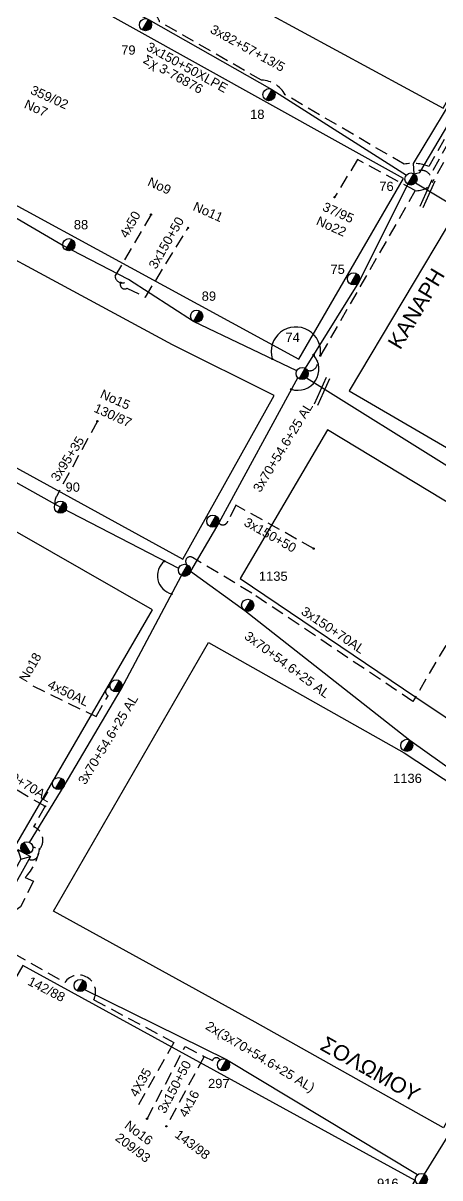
# Model space of a CAD drawing. Header units: millimetres. Extents: x 1421 to 11257, y 848 to 1896.
# Drawn here: x 10677.4 to 10758.4, y 1222.8 to 1447.4 of the extents above; entities that cross this region are included whole.
import ezdxf
from ezdxf.enums import TextEntityAlignment as Align

# ---------------------------------------------------------------- set-up
doc = ezdxf.new("R2010")
doc.units = ezdxf.units.MM
doc.linetypes.add('DASHED', pattern=[19.05, 12.7, -6.35])
for name, color, linetype, lineweight in [('3x150+50', 7, 'Continuous', 30), ('3x150+50 XLPE', 7, 'SYN_LINE', 30), ('3x150+70AL', 7, 'DASHED', 30), ('3x70+54.6+25 AL', 7, 'SYN_LINE', 30), ('3x82+57+13_5', 7, 'Continuous', 30), ('3x95+35', 7, 'Continuous', 30), ('4x16', 7, 'Continuous', 30), ('4X35', 7, 'DASHED', 30), ('4x50', 7, 'Continuous', 30), ('Άγνωστα', 7, 'Continuous', 30), ('Υπόγεια καλώδια Παροχών ΧΤ   4x50AL', 7, 'DASHED', 30)]:
    doc.layers.add(name, color=color, linetype=linetype, lineweight=lineweight)
for name, color, linetype in [('TEXT ΚΑΛΩΔΙΩΝ', 7, 'Continuous'), ('Στύλος ΦΜ', 7, 'Continuous'), ('Στύλος ΦΜ @ 1', 7, 'Continuous'), ('Συνδέσεις', 7, 'Continuous'), ('Τομή', 7, 'Continuous'), ('Υποσταθμός εναέριος 2 στύλων', 7, 'Continuous'), ('Υποσταθμός πόλεως', 7, 'Continuous'), ('Υπόβαθρο ΔΕΗ', 7, 'Continuous')]:
    doc.layers.add(name, color=color, linetype=linetype)
doc.styles.add('arial', font='ARIAL.TTF', dxfattribs={"height": 3})
doc.styles.get("Standard").update_dxf_attribs({"font": 'ARIAL.TTF', "height": 1.8})
doc.linetypes.add('SYN_LINE', pattern='A,0.5,-0.0001,["/\\/\\/\\/",Standard,S=0.1,R=0,X=0,Y=-0.05],-0.25', length=0.7501)

# ---------------------------------------------------------------- blocks, each defined once
blk = doc.blocks.new('ΥΠΑΡΧΩΝ ΤΣΙΜΕΝΤΕΝΙΟΣ ΣΤΥΛΟΣ')
at = {"layer": 'Στύλος ΦΜ'}
blk.add_hatch(color=7, dxfattribs=at).paths.add_polyline_path([(-1.29, -2.28, 0.574793), (2.62, 0, 0.268822), (1.3, 2.27)])
at = {"layer": 'Στύλος ΦΜ', "color": 7}
blk.add_line((-1.29, -2.28), (1.3, 2.27), dxfattribs=at)
blk.add_circle((0, 0), 2.62, dxfattribs=at)
at = {"layer": 'Στύλος ΦΜ', "flags": 4}
for tag, p in [('ΑΡΙΘΜΟΣ', (-4.68, 8.05)), ('ΤΥΠΟΣ', (-4.91, 3.03))]:
    blk.add_attdef(tag, p, '', height=4, dxfattribs=at)
blk = doc.blocks.new('ΤΟΜΗ')
at = {"layer": 'Τομή', "ltscale": 40}
for p, q in [((11.33, -0.65), (-11.4, -0.65)), ((11.33, -3.42), (-11.4, -3.42))]:
    blk.add_line(p, q, dxfattribs=at)
blk = doc.blocks.new('_ΣΥΝΔΕΣΗ')
at = {"layer": 'Συνδέσεις', "linetype": 'SYN_LINE', "ltscale": 40}
blk.add_hatch(color=256, dxfattribs=at).paths.add_polyline_path([(0.5, -0.01, 1), (-0.5, -0.01, 1)])
at = {"layer": 'Συνδέσεις'}
blk.add_circle((0, -0.01), 0.5, dxfattribs=at)
blk = doc.blocks.new('ΥΠΟΣΤΑΘΜΟΣ ΕΝΑΕΡΙΟΣ ΕΠΙ 2 ΣΤΥΛΩΝ')
at = {"layer": 'Υποσταθμός εναέριος 2 στύλων', "linetype": 'Continuous'}
for points in [[(-11.97, -2.11, 0.574793), (-8.45, -0.07, 0.268822), (-9.64, 1.98)], [(9.68, -2.15, 0.574793), (13.19, -0.1, 0.268822), (12.01, 1.95)]]:
    blk.add_hatch(color=256, dxfattribs=at).paths.add_polyline_path(points)
for p, q in [((-11.97, -2.11), (-9.64, 1.98)), ((9.68, -2.15), (12.01, 1.95))]:
    blk.add_line(p, q, dxfattribs=at)
for centre in [(-10.81, -0.07), (10.84, -0.1)]:
    blk.add_circle(centre, 2.36, dxfattribs=at)
at = {"layer": 'Υποσταθμός πόλεως', "linetype": 'Continuous', "ltscale": 40}
blk.add_lwpolyline([(-8.57, 2.82), (8.57, 2.82), (8.57, -2.82), (-8.57, -2.82)], close=True, dxfattribs=at)
for points in [[(-5.75, 0), (-8.57, 2.82)], [(-8.57, -2.82), (-5.75, 0)], [(-5.75, 0), (5.75, 0)], [(5.75, 0), (8.57, 2.82)], [(8.57, -2.82), (5.75, 0)]]:
    blk.add_lwpolyline(points, dxfattribs=at)
at = {"layer": 'Υποσταθμός εναέριος 2 στύλων', "ltscale": 40, "flags": 1}
for tag, p in [('ΜΕΤΑΣΧΗΜΑΤΙΣΜΟΣ', (14.09, 2.51)), ('ΙΣΧΥΣ', (14.07, -0.28)), ('ΑΡΙΘΜΟΣ', (14.19, -3))]:
    blk.add_attdef(tag, p, '', height=1.8, dxfattribs=at)

msp = doc.modelspace()

# ---------------------------------------------------------------- linework, layer by layer
at = {"layer": '3x150+50', "color": 62, "linetype": 'DASHED', "lineweight": -3, "ltscale": 0.2}
for points in [[(10696.34, 1396.94, 0.755025), (10697.56, 1395.88), (10701.16, 1394.15), (10709.46, 1407.63)], [(10701.48, 1234.34), (10708.88, 1248.41), (10712.57, 1246.44), (10714.19, 1245.64, -0.689188), (10715.64, 1245.78, 2.101879)]]:
    msp.add_lwpolyline(points, format="xyb", dxfattribs=at)
at = {"layer": '3x150+50', "color": 6, "linetype": 'DASHED', "lineweight": -3, "ltscale": 0.2}
msp.add_lwpolyline([(10733.88, 1345.24), (10718.76, 1353.69), (10717.18, 1350.54, -0.603407), (10715.41, 1350.25, -2.136792)], format="xyb", dxfattribs=at)
at = {"layer": '3x150+50 XLPE', "color": 1, "linetype": 'DASHED', "lineweight": -3, "ltscale": 0.2}
msp.add_lwpolyline([(10778.1, 1458.1, -0.453348), (10776.2, 1454.66), (10756.28, 1419.55, 0.143017), (10751.48, 1420.01), (10728.34, 1433.52, 0.269927), (10723.76, 1436.34), (10703.92, 1447.71, 0.417029), (10699.49, 1449.88), (10680.14, 1459.33, 0.595358), (10678.16, 1460.46, -8.55147)], format="xyb", dxfattribs=at)
at = {"layer": '3x150+50 XLPE', "color": 62, "linetype": 'DASHED', "lineweight": -3, "ltscale": 0.2}
msp.add_lwpolyline([(10753.66, 1414.86), (10734.56, 1381.69, -0.593716), (10732.67, 1379.91, -8.643208)], format="xyb", dxfattribs=at)
msp.add_arc((10679.06, 1285.95), 1.26, 243.6061, 81.536, dxfattribs=at)
at = {"layer": '3x150+70AL', "color": 62, "linetype": 'DASHED', "lineweight": -3, "ltscale": 0.2}
for points in [[(10778.94, 1459.63, -0.816436), (10778.05, 1453.42), (10757.06, 1416.66, -0.290667), (10753.66, 1414.86), (10742.41, 1420.9), (10737.93, 1413.56)], [(10669.63, 1302.22), (10681.62, 1295.11), (10679.38, 1291.15, -0.52744), (10680.55, 1286.77, 7.914544)]]:
    msp.add_lwpolyline(points, format="xyb", dxfattribs=at)
at = {"layer": '3x150+70AL', "color": 27, "linetype": 'DASHED', "lineweight": -3, "ltscale": 0.2}
msp.add_lwpolyline([(10778.59, 1459, -0.790161), (10776.94, 1454.22), (10756.52, 1417.85, 0.517626), (10753.39, 1418.14, -1.574723)], format="xyb", dxfattribs=at)
at = {"layer": '3x150+70AL', "color": 6, "linetype": 'DASHED', "lineweight": -3, "ltscale": 0.2}
msp.add_lwpolyline([(10761.54, 1329.69), (10753.18, 1315.51), (10721.83, 1336.59), (10710.29, 1343.51, 0.962311), (10709.34, 1342.04, 0.938074)], format="xyb", dxfattribs=at)
at = {"layer": '3x70+54.6+25 AL', "color": 6, "linetype": 'SYN_LINE', "lineweight": -3, "ltscale": 15}
for points in [[(10764.39, 1437.51), (10763.03, 1436.37), (10753.25, 1420.16), (10753.39, 1418.14)], [(10753.39, 1418.14), (10754.55, 1418.39), (10764.75, 1435.7), (10764.39, 1437.51)], [(10752.23, 1416.1), (10742.59, 1396.99), (10732.25, 1380.32)], [(10730.77, 1378.53), (10715.41, 1350.25), (10709.92, 1340.86), (10720.47, 1333.19), (10752.58, 1307.98), (10787.4, 1283.19)]]:
    msp.add_lwpolyline(points, dxfattribs=at)
at = {"layer": '3x70+54.6+25 AL', "color": 62, "linetype": 'SYN_LINE', "lineweight": -3, "ltscale": 15}
for points in [[(10730.61, 1379.83), (10710.53, 1389.42), (10697.89, 1397.6), (10684.93, 1404.24), (10660.21, 1418.74)], [(10678.63, 1288.08), (10685.33, 1299.12), (10696.41, 1317.87), (10708.17, 1340)], [(10689.33, 1259.47), (10716.93, 1245.86), (10754.11, 1223.47)]]:
    msp.add_lwpolyline(points, dxfattribs=at)
at = {"layer": '3x70+54.6+25 AL', "color": 2, "linetype": 'SYN_LINE', "lineweight": -3, "ltscale": 15}
msp.add_lwpolyline([(10753.71, 1416.36), (10778.02, 1401.82), (10804.34, 1382.01), (10846.03, 1358.96)], dxfattribs=at)
at = {"layer": '3x70+54.6+25 AL', "color": 206, "linetype": 'SYN_LINE', "lineweight": -3, "ltscale": 15}
msp.add_lwpolyline([(10732.46, 1378.43), (10761.33, 1360.4), (10788.78, 1344.4), (10814.15, 1330.49)], dxfattribs=at)
at = {"layer": '3x70+54.6+25 AL', "color": 5, "linetype": 'SYN_LINE', "lineweight": -3, "ltscale": 15}
msp.add_lwpolyline([(10755.42, 1223.56), (10775.13, 1255.48), (10787.69, 1281.38)], dxfattribs=at)
at = {"layer": '3x82+57+13_5', "color": 27, "linetype": 'Continuous', "lineweight": -3, "ltscale": 0.2}
msp.add_lwpolyline([(10677.81, 1459.83), (10701.75, 1448.16), (10725.77, 1434.55), (10751.91, 1417.89)], dxfattribs=at)
msp.add_lwpolyline([(10677.81, 1459.83), (10701.75, 1448.16), (10725.77, 1434.55), (10751.91, 1417.89)], dxfattribs=at)
at = {"layer": '3x82+57+13_5', "color": 62, "linetype": 'Continuous', "lineweight": -3, "ltscale": 0.2}
msp.add_lwpolyline([(10707.62, 1341.34), (10684.69, 1353.23), (10662.24, 1365.74), (10637.06, 1380.09)], dxfattribs=at)
at = {"layer": '3x95+35', "color": 62, "linetype": 'DASHED', "lineweight": -3, "ltscale": 0.2}
msp.add_lwpolyline([(10691.8, 1370.01), (10683.83, 1355.4, 0.171426), (10683.58, 1353.84, 2.529869)], format="xyb", dxfattribs=at)
at = {"layer": '4x16', "color": 62, "linetype": 'DASHED', "lineweight": -3, "ltscale": 0.2}
msp.add_lwpolyline([(10712.57, 1246.44), (10705.22, 1232.87)], dxfattribs=at)
at = {"layer": '4X35', "color": 62, "linetype": 'DASHED', "lineweight": -3, "ltscale": 0.2}
msp.add_lwpolyline([(10680.55, 1286.77, -0.149222), (10677.79, 1281.29), (10679.36, 1280.58), (10676.88, 1275.58), (10675.47, 1274.57), (10672.23, 1268.39), (10685.48, 1260.84, -0.944022), (10691.1, 1257.5), (10706.69, 1249.19), (10699.18, 1235.98)], format="xyb", dxfattribs=at)
at = {"layer": '4x50', "color": 62, "linetype": 'DASHED', "lineweight": -3, "ltscale": 0.2}
msp.add_lwpolyline([(10702.24, 1410.2), (10695.23, 1398.21, 0.720877), (10697.89, 1397.6, 2.374624)], format="xyb", dxfattribs=at)
at = {"layer": 'Υπόβαθρο ΔΕΗ', "lineweight": -3, "ltscale": 0.1}
for points in [[(10778.1, 1465.25), (10617.43, 1555.11), (10594.84, 1521.09), (10636.9, 1497.86), (10724.37, 1449.7), (10759.09, 1430.89)], [(10761.7, 1410.96), (10740.8, 1375.94), (10815.75, 1332.32), (10829.36, 1359.14)], [(10810.37, 1323.1), (10781.81, 1341), (10736.59, 1368.31), (10719.6, 1339.44), (10753.74, 1316.36), (10793.14, 1289.93)], [(10702.54, 1333.32), (10643.28, 1367.21), (10640.46, 1367.13), (10610.22, 1315.39), (10672.12, 1281.05)], [(10713.44, 1327), (10751.48, 1305.49), (10786.95, 1282.17), (10759.13, 1232.58), (10722.49, 1253.15), (10683.25, 1274.72)], [(10753.65, 1222.36), (10677.33, 1264.15), (10650.34, 1217.71), (10725.29, 1173.86)]]:
    msp.add_lwpolyline(points, close=True, dxfattribs=at)
for points in [[(10602.8, 1452.35), (10638.54, 1432.38), (10730.98, 1382.06), (10751.34, 1417.21), (10685.5, 1453.91), (10619.26, 1491.07), (10587.23, 1509.25), (10564.51, 1473.74), (10602.46, 1452.54)], [(10604.39, 1400.63), (10620.33, 1391.69), (10663.34, 1367.91), (10708.41, 1343.18), (10726.22, 1374.99), (10706.45, 1384.9), (10647.57, 1416.61), (10604.2, 1440.07)]]:
    msp.add_lwpolyline(points, dxfattribs=at)
at = {"layer": 'Υπόβαθρο ΔΕΗ', "lineweight": -3}
for centre, radius, start, end in [((10730.42, 1383.52), 4.82, 350.9628, 196.9084), ((10730.78, 1380.15), 4.13, 252.1446, 41.9036), ((10730.78, 1380.15), 4.13, 252.1446, 41.9036), ((10707.09, 1339.96), 3.61, 128.5284, 257.2326)]:
    msp.add_arc(centre, radius, start, end, dxfattribs=at)
at = {"layer": 'Υπόγεια καλώδια Παροχών ΧΤ   4x50AL', "color": 62, "linetype": 'DASHED', "lineweight": -3, "ltscale": 0.2}
msp.add_lwpolyline([(10679.25, 1318.52), (10691.55, 1312.56), (10693.89, 1316.6, -0.796322), (10694.33, 1318.3, 1.91106)], format="xyb", dxfattribs=at)

# ---------------------------------------------------------------- block references
at = {"layer": 'Στύλος ΦΜ @ 1', "color": 1, "lineweight": -3, "ltscale": 40}
ref = msp.add_blockref('ΥΠΑΡΧΩΝ ΤΣΙΜΕΝΤΕΝΙΟΣ ΣΤΥΛΟΣ', (10701.16, 1447.13), dxfattribs=dict(at, xscale=0.4499999999998181, yscale=0.4499999999998181, zscale=0.4499999999998181))
ref.add_attrib('ΑΡΙΘΜΟΣ', '79', (10696.44, 1441.3), dxfattribs={"layer": 'Στύλος ΦΜ', "height": 1.8, "flags": 4})
ref = msp.add_blockref('ΥΠΑΡΧΩΝ ΤΣΙΜΕΝΤΕΝΙΟΣ ΣΤΥΛΟΣ', (10725.19, 1433.53), dxfattribs=dict(at, xscale=0.4499999999998181, yscale=0.4499999999998181, zscale=0.4499999999998181))
ref.add_attrib('ΑΡΙΘΜΟΣ', '18', (10721.52, 1428.81), dxfattribs={"layer": 'Στύλος ΦΜ', "height": 1.8, "flags": 4})
ref = msp.add_blockref('ΥΠΑΡΧΩΝ ΤΣΙΜΕΝΤΕΝΙΟΣ ΣΤΥΛΟΣ', (10752.81, 1417.12), dxfattribs=dict(at, xscale=0.4499999999998181, yscale=0.4499999999998181, zscale=0.4499999999998181))
ref.add_attrib('ΑΡΙΘΜΟΣ', '76', (10746.65, 1414.79), dxfattribs={"layer": 'Στύλος ΦΜ', "height": 1.8, "flags": 4})
ref = msp.add_blockref('ΥΠΑΡΧΩΝ ΤΣΙΜΕΝΤΕΝΙΟΣ ΣΤΥΛΟΣ', (10686.24, 1404.34), dxfattribs=dict(at, xscale=0.4499999999998181, yscale=0.4499999999998181, zscale=0.4499999999998181))
ref.add_attrib('ΑΡΙΘΜΟΣ', '88', (10687.22, 1407.34), dxfattribs={"layer": 'Στύλος ΦΜ', "height": 1.8, "flags": 4})
ref = msp.add_blockref('ΥΠΑΡΧΩΝ ΤΣΙΜΕΝΤΕΝΙΟΣ ΣΤΥΛΟΣ', (10741.64, 1397.69), dxfattribs=dict(at, xscale=0.4499999999998181, yscale=0.4499999999998181, zscale=0.4499999999998181))
ref.add_attrib('ΑΡΙΘΜΟΣ', '75', (10737.15, 1398.66), dxfattribs={"layer": 'Στύλος ΦΜ', "height": 1.8, "flags": 4})
ref = msp.add_blockref('ΥΠΑΡΧΩΝ ΤΣΙΜΕΝΤΕΝΙΟΣ ΣΤΥΛΟΣ', (10711.11, 1390.44), dxfattribs=dict(at, xscale=0.4499999999998181, yscale=0.4499999999998181, zscale=0.4499999999998181))
ref.add_attrib('ΑΡΙΘΜΟΣ', '89', (10712.1, 1393.44), dxfattribs={"layer": 'Στύλος ΦΜ', "height": 1.8, "flags": 4})
ref = msp.add_blockref('ΥΠΑΡΧΩΝ ΤΣΙΜΕΝΤΕΝΙΟΣ ΣΤΥΛΟΣ', (10731.66, 1379.3), dxfattribs=dict(at, xscale=0.4499999999998181, yscale=0.4499999999998181, zscale=0.4499999999998181))
ref.add_attrib('ΑΡΙΘΜΟΣ', '74', (10728.39, 1385.42), dxfattribs={"layer": 'Στύλος ΦΜ', "height": 1.8, "flags": 4})
ref = msp.add_blockref('ΥΠΑΡΧΩΝ ΤΣΙΜΕΝΤΕΝΙΟΣ ΣΤΥΛΟΣ', (10684.62, 1353.29), dxfattribs=dict(at, xscale=0.4499999999998181, yscale=0.4499999999998181, zscale=0.4499999999998181))
ref.add_attrib('ΑΡΙΘΜΟΣ', '90', (10685.61, 1356.29), dxfattribs={"layer": 'Στύλος ΦΜ', "height": 1.8, "flags": 4})
at = {"layer": 'Στύλος ΦΜ @ 1', "color": 1, "lineweight": -3, "ltscale": 40, "xscale": 0.4499999999998181, "yscale": 0.4499999999998181, "zscale": 0.4499999999998181}
for p in [(10714.27, 1350.56), (10708.75, 1341.02), (10695.44, 1318.55), (10684.23, 1299.53), (10688.46, 1260.27)]:
    msp.add_blockref('ΥΠΑΡΧΩΝ ΤΣΙΜΕΝΤΕΝΙΟΣ ΣΤΥΛΟΣ', p, dxfattribs=at)
at = {"layer": 'Στύλος ΦΜ @ 1', "color": 1, "lineweight": -3, "ltscale": 40}
ref = msp.add_blockref('ΥΠΑΡΧΩΝ ΤΣΙΜΕΝΤΕΝΙΟΣ ΣΤΥΛΟΣ', (10721.05, 1334.21), dxfattribs=dict(at, xscale=0.4499999999998181, yscale=0.4499999999998181, zscale=0.4499999999998181))
ref.add_attrib('ΑΡΙΘΜΟΣ', '1135', (10723.23, 1338.97), dxfattribs={"layer": 'Στύλος ΦΜ', "height": 1.8, "flags": 4})
ref = msp.add_blockref('ΥΠΑΡΧΩΝ ΤΣΙΜΕΝΤΕΝΙΟΣ ΣΤΥΛΟΣ', (10751.99, 1306.96), dxfattribs=dict(at, xscale=0.4499999999998181, yscale=0.4499999999998181, zscale=0.4499999999998181))
ref.add_attrib('ΑΡΙΘΜΟΣ', '1136', (10749.33, 1299.66), dxfattribs={"layer": 'Στύλος ΦΜ', "height": 1.8, "flags": 4})
ref = msp.add_blockref('ΥΠΑΡΧΩΝ ΤΣΙΜΕΝΤΕΝΙΟΣ ΣΤΥΛΟΣ', (10716.34, 1244.83), dxfattribs=dict(at, xscale=0.4499999999998181, yscale=0.4499999999998181, zscale=0.4499999999998181))
ref.add_attrib('ΑΡΙΘΜΟΣ', '297', (10713.33, 1240.3), dxfattribs={"layer": 'Στύλος ΦΜ', "height": 1.8, "flags": 4})
ref = msp.add_blockref('ΥΠΑΡΧΩΝ ΤΣΙΜΕΝΤΕΝΙΟΣ ΣΤΥΛΟΣ', (10754.83, 1222.54), dxfattribs=dict(at, xscale=0.4499999999998181, yscale=0.4499999999998181, zscale=0.4499999999998181))
ref.add_attrib('ΑΡΙΘΜΟΣ', '916', (10746.21, 1220.9), dxfattribs={"layer": 'Στύλος ΦΜ', "height": 1.8, "flags": 4})
at = {"layer": 'Συνδέσεις', "lineweight": -3, "xscale": 0.25, "yscale": 0.25, "zscale": 0.25}
for p in [(10737.93, 1413.57), (10702.24, 1410.2), (10709.46, 1407.63), (10696.34, 1396.94), (10725.81, 1382.12), (10733.86, 1382.91), (10735.18, 1382.77), (10729.52, 1376.23), (10691.8, 1370.01), (10733.88, 1345.24), (10704.84, 1342.78), (10706.29, 1336.44), (10681.62, 1295.11), (10680.55, 1286.78), (10701.48, 1234.34), (10705.22, 1232.87)]:
    msp.add_blockref('_ΣΥΝΔΕΣΗ', p, dxfattribs=at)
at = {"layer": 'Τομή', "lineweight": -3, "xscale": 0.2499999999999998, "yscale": 0.2499999999999998, "zscale": 0.2499999999999998, "rotation": 245.7997813997417}
for p in [(10756.52, 1414.1), (10735.99, 1375.63)]:
    msp.add_blockref('ΤΟΜΗ', p, dxfattribs=at)
at = {"layer": 'Υποσταθμός εναέριος 2 στύλων', "lineweight": -3, "xscale": 0.4999999999999942, "yscale": 0.4999999999999942, "zscale": 0.4999999999999942, "rotation": 241.0495117080654}
msp.add_blockref('ΥΠΟΣΤΑΘΜΟΣ ΕΝΑΕΡΙΟΣ ΕΠΙ 2 ΣΤΥΛΩΝ', (10675.5, 1282.3), dxfattribs=at)

# ---------------------------------------------------------------- texts
at = {"layer": 'TEXT ΚΑΛΩΔΙΩΝ', "lineweight": -3, "ltscale": 0.2, "style": 'arial'}
for s, p in [('3x82+57+13/5', (10721.06, 1442.58)), ('3x150+50XLPE', (10709.28, 1438.84))]:
    msp.add_text(s, height=1.8, rotation=331.1172, dxfattribs=at).set_placement(p, align=Align.MIDDLE_CENTER)
at = {"layer": 'TEXT ΚΑΛΩΔΙΩΝ', "lineweight": -3, "ltscale": 15, "style": 'arial'}
for s, rotation, p in [('4x50', 60.1217, (10698.16, 1408.28)), ('3x150+50', 60.1217, (10705.2, 1404.7)), ('3x70+54.6+25 AL', 58.576, (10727.9, 1364.97)), ('3x95+35', 57.4938, (10685.98, 1362.71)), ('3x150+50', 330.7941, (10725.44, 1347.89)), ('3x150+70AL', 326.0881, (10737.67, 1329.4)), ('3x70+54.6+25 AL', 323.5237, (10728.75, 1322.67)), ('4x50AL', 334.1546, (10686.18, 1317.16)), ('3x70+54.6+25 AL', 58.576, (10693.87, 1308.1)), ('3x150+70AL', 329.3019, (10676.54, 1300.21)), ('2x(3x70+54.6+25 AL)', 328.9482, (10723.51, 1246.43)), ('3x150+50', 62.2829, (10706.77, 1240.54)), ('4X35', 60.3923, (10700.19, 1241.4)), ('4x16', 61.5317, (10709.65, 1237.28))]:
    msp.add_text(s, height=1.8, rotation=rotation, dxfattribs=at).set_placement(p, align=Align.MIDDLE_CENTER)
at = {"layer": 'Άγνωστα', "lineweight": -3, "ltscale": 0.2, "char_height": 1.8, "width": 18.6352, "attachment_point": 1, "style": 'arial'}
for s, insert, rotation in [('\\A1;Σχ 3-76876', (10701.4, 1441.4), 331), ('\\A1;359/02\\PNo7', (10679.36, 1435.41), 335.9542), ('\\A1;No9', (10702.15, 1417.57), 335.9542), ('\\A1;No11', (10710.98, 1412.78), 335.9542), ('\\A1;37/95\\PNo22', (10736.17, 1412.7), 335.9542), ('\\A1;No15\\P130/87', (10692.91, 1376.29), 335.9542), ('\\A1;No18', (10676.46, 1320), 60), ('\\A1;142/88', (10678.9, 1262.09), 332.9985), ('\\A1;No16\\P209/93', (10698.01, 1234.14), 323), ('\\A1;143/98', (10707.78, 1232.35), 323)]:
    msp.add_mtext(s, dxfattribs=dict(at, insert=insert, rotation=rotation))
at = {"layer": 'Υπόβαθρο ΔΕΗ', "lineweight": -3, "ltscale": 0.1, "style": 'arial'}
for s, rotation, p in [('ΚΑΝΑΡΗ', 59.1664, (10753.83, 1391.91)), ('ΣΟΛΩΜΟΥ', 330.6911, (10744.92, 1244))]:
    msp.add_text(s, height=3, rotation=rotation, dxfattribs=at).set_placement(p, align=Align.MIDDLE_CENTER)

doc.saveas('drawing.dxf')
